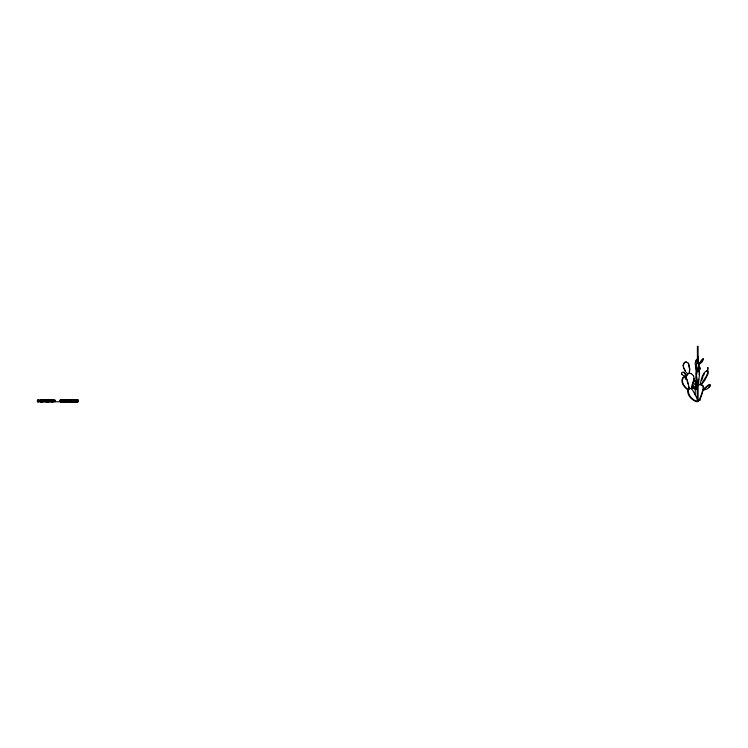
<?xml version="1.0" encoding="UTF-8"?>
<svg xmlns="http://www.w3.org/2000/svg" width="748" height="748" viewBox="0 0 748 748"><rect width="100%" height="100%" fill="white"/><g stroke="black" fill="none" stroke-linecap="round" stroke-linejoin="round"><path stroke-width="1.12" d="M699.043 368.231L699.053 367.633M698.772 370.653L698.782 368.418M685.701 379.255L685.851 376.571L687.73 373.916L689.506 373.177L691.47 373.701M685.869 378.46L685.963 376.674L687.851 374.019M699.137 374.645L699.436 369.269M707.823 367.577L707.477 371.045M689.282 373.299L689.806 369.157L688.581 363.36L686.365 362.06L684.962 362.182L683.84 363.173L683.008 365.641C683.709 368.296 686.281 375.44 689.282 373.299L689.581 369.082L688.366 363.294M698.669 379.161L698.09 381.751M707.945 367.764L707.627 371.017M697.37 363.135L698.454 357.02L697.51 359.479M698.688 368.138L697.959 359.657L696.968 359.199L695.827 360.601L695.088 363.79L696.07 366.866L696.743 366.614M697.697 384.65L698.492 383.584L699.576 373.374L698.623 369.998L697.22 371.868L696.472 375.131L697.697 384.65L697.08 384.528L695.762 377.544L696.603 371.747L697.996 369.867M693.985 378.516L691.433 388.39L688.861 388.623L688.525 386.716M695.257 389.671L695.154 394.72M696.295 367.754L697.295 371.195L696.313 369.531L696.435 367.651L697.295 371.195M698.875 368.437L698.539 370.569M697.398 401.592L697.781 399.703L692.583 390.082L690.937 388.493L689.076 388.605L688.384 389.848C687.842 395.477 692.377 399.946 697.398 401.592L696.762 401.751C691.732 400.115 687.197 395.645 687.749 390.007M700.081 384.519C701.39 379.638 702.063 373.243 706.935 370.569L707.571 371.101L707.524 373.355L706.561 375.767L701.072 384.519L700.081 384.519L700.689 384.874M703.232 390.101L708.281 385.454L709.515 384.837L710.6 385.491C709.702 387.913 704.532 390.97 703.073 389.437M698.763 369.306L698.782 367.072M698.108 358.03C698.978 354.823 696.669 361.209 697.921 358.797M683.233 365.716L684.065 363.248M695.537 362.63L696.743 359.779M701.699 380.498L702.811 377.216M690.526 388.586L691.554 388.502L693.321 383.518L694.097 378.619L693.527 375.889M697.463 386.136L699.324 384.65L701.11 384.36L703.522 386.314L703.644 388.876L699.876 400.217L697.809 401.237L697.267 400.806L699.343 399.797L701.718 393.887L703.111 388.455L702.98 385.893M698.866 369.325L697.987 370.382L697.697 368.231L698.595 366.959M697.145 371.223L696.285 367.679M696.313 388.221L695.892 389.156L691.797 387.782M681.568 373.261L682.513 372.177L683.775 372.28L686.561 376.122L686.019 376.702L684.093 376.085L681.737 374.383M703.185 376.122L704.429 373.71M700.025 369.016L698.922 370.728M698.791 364.575L703.279 358.965L701.596 361.957L698.585 364.837L701.858 362.126L703.503 359.134L703.017 358.788L701.39 360.19L698.585 364.837M701.185 384.874L704.663 380.498L708.132 373.71L708.178 371.457L707.552 370.924L706.43 371.457M698.286 367.09L697.987 370.382M692.545 385.856L696.453 389.315L697.519 389.025L695.5 384.865L692.76 382.649M697.519 389.025L696.453 389.315M697.08 384.528L698.492 383.584M698.828 370.709L700.165 368.465L699.754 367.567M688.375 389.83L689.329 388.623L687.188 379.666L686.056 377.88L684.186 377.235L683.13 377.871C680.699 382.565 684.757 387.202 688.375 389.83L687.908 389.839C684.289 387.212 680.231 382.565 682.662 377.88L683.719 377.244L685.589 377.89L686.711 379.675M696.07 366.866L696.725 366.071M708.524 387.558L710.235 384.678L708.029 385.183L703.429 389.306M699.006 367.913L699.558 367.577M702.97 389.839L705.055 389.306M685.187 362.256L686.589 362.135M699.464 367.109L698.707 362.462L697.417 362.341L697.417 346.249M60.111 400.105L78.185 400.105L78.185 401.751L37.4 401.751L37.4 400.105L55.081 400.105L55.081 401.751M695.584 389.138L692.368 387.922M697.893 362.406L697.276 362.256L696.659 363.593L695.967 367.399L696.089 374.318M684.083 376.02L686.019 376.702M701.072 384.519L701.689 384.874M683.775 372.28L685.72 374.346M699.343 399.797L699.876 400.217M696.659 389.025L692.05 384.865M693.957 378.937L696.388 383.238L697.314 387.417M691.358 373.598L693.648 375.992M695.285 385.164L696.5 387.24M683.644 367.782L685.514 371.036M688.45 386.725L689.375 388.577M695.771 365.66L696.416 367.006M694.49 379.806L696.743 387.277M687.038 380.723L688.02 383.864M699.969 367.81L700.072 368.446M681.559 373.196L681.755 374.449M696.51 378.778L696.79 380.947M698.09 346.249L698.09 362.341M698.099 383.191L698.099 401.47L697.267 401.47L697.267 382.106M78.101 400.105L78.026 401.751M77.876 400.105L77.876 401.751M77.727 400.105L77.727 401.751M77.418 400.105L77.493 401.751M77.268 400.105L77.343 401.751M77.109 400.105L77.109 401.751M77.035 400.105L77.035 401.751M76.81 400.105L76.885 401.751M76.651 400.105L76.735 401.751M76.502 400.105L76.502 401.751M76.352 400.105L76.352 401.751M76.118 400.105L76.118 401.751M75.66 400.105L75.66 401.751M75.511 401.751L75.436 400.105L75.361 401.751M75.211 400.105L75.211 401.751M75.052 400.105L75.052 401.751M74.828 400.105L74.828 401.751M74.37 400.105L74.295 401.751M74.22 401.751L74.136 400.105L73.987 401.751M73.912 400.105L73.828 401.751M73.659 400.105L73.659 401.751M73.528 400.105L73.528 401.751M73.379 400.105L73.379 401.751M73.229 400.105L73.304 401.751M73.07 401.751L73.07 400.105L72.921 401.751M72.771 400.105L72.846 401.751M72.696 400.105L72.696 401.751M72.537 400.105L72.537 401.751M72.388 400.105L72.313 401.751M72.154 400.105L72.154 401.751M72.004 400.105L72.004 401.751M71.93 400.105L71.855 401.751M71.705 400.105L71.705 401.751L71.471 400.105M71.397 400.105L71.397 401.751M71.247 400.105L71.172 401.751M71.088 400.105L71.088 401.751M70.938 400.105L70.938 401.751M70.714 400.105L70.714 401.751M70.406 400.105L70.48 401.751M70.256 400.105L70.256 401.751M70.097 400.105L70.097 401.751M69.947 400.105L69.947 401.751M69.798 400.105L69.798 401.751M69.639 400.105L69.639 401.751M69.414 400.105L69.414 401.751M69.265 400.105L69.265 401.751M69.106 400.105L69.106 401.751M68.881 400.105L68.881 401.751M68.498 400.105L68.423 401.751L68.349 400.105M68.115 400.105L68.115 401.751M67.89 400.105L68.04 401.751M67.816 400.105L67.797 401.751M67.657 400.105L67.657 401.751M67.432 400.105L67.432 401.751M67.357 400.105L67.357 401.751M67.208 400.105L67.208 401.751M66.899 400.105L66.824 401.751M66.516 400.105L66.591 401.751M66.366 400.105L66.366 401.751M66.217 400.105L66.217 401.751M65.759 400.105L65.759 401.751M65.6 400.105L65.684 401.751M65.394 400.105L65.394 401.751M65.338 400.105L65.3 401.751M65.226 400.105L65.141 401.751M65.067 400.105L64.992 401.751M64.842 400.105L64.917 401.751M64.702 400.105L64.767 401.751M64.459 400.105L64.608 401.751M64.384 400.105L64.309 401.751L64.235 400.105M64.076 400.105L64.001 401.751M63.617 400.105L63.543 401.751M63.468 400.105L63.468 401.751M63.346 400.105L63.281 401.751M62.935 400.105L62.935 401.751M62.477 400.105L62.477 401.751M62.336 400.105L62.402 401.751M62.14 400.105L62.14 401.751M62.075 400.105L62.093 401.751M61.962 400.105L61.944 401.751M61.747 400.105L61.794 401.751M61.56 400.105L61.635 401.751M61.186 400.105L61.186 401.751M60.878 400.105L60.953 401.751M60.803 400.105L60.803 401.751M60.569 401.751L60.569 400.105L60.42 401.751M60.27 400.105L60.27 401.751M60.195 400.105L60.195 401.751M54.782 400.105L54.782 401.751M53.865 400.105L53.865 401.751M53.407 400.105L53.482 401.751M53.258 400.105L53.258 401.751M52.799 400.105L52.799 401.751M52.641 400.105L52.641 401.751M52.257 400.105L52.267 401.751M52.108 400.105L52.108 401.751M51.734 400.105L51.734 401.751M51.612 400.105L51.612 401.751M51.5 400.105L51.5 401.751M51.042 400.105L51.004 401.751M50.584 400.105L50.584 401.751M49.976 400.105L49.976 401.751M49.751 400.105L49.751 401.751M49.059 400.105L49.059 401.751M48.91 400.105L48.91 401.751M47.956 400.105L48.031 401.751M47.601 400.105L47.601 401.751M47.461 401.751L47.386 400.105L47.311 401.751M47.002 400.105L47.002 401.751M46.32 400.105L46.32 401.751M46.208 400.105L46.208 401.751M46.011 400.105L46.011 401.751M45.787 400.105L45.787 401.751M45.329 400.105L45.329 401.751M44.637 400.105L44.637 401.751M44.188 400.105L44.188 401.751M43.636 400.105L43.636 401.751M43.038 400.105L42.963 401.751M42.58 400.105L42.58 401.751M42.206 400.105L42.206 401.751M42.122 400.105L42.122 401.751M40.944 400.105L40.944 401.751M40.794 400.105L40.794 401.751M40.682 400.105L40.682 401.751M40.224 400.105L40.224 401.751M40.14 400.105L40.14 401.751M38.774 400.105L38.774 401.751M38.466 400.105L38.466 401.751M38.008 400.105L38.008 401.751M37.858 400.105L37.858 401.751M75.894 401.751L75.894 400.105L75.819 401.751M74.594 401.751L74.594 400.105L74.52 401.751M66.058 401.751L66.058 400.105L65.983 401.751M63.851 401.751L63.851 400.105L63.776 401.751M61.411 401.751L61.411 400.105L61.336 401.751M48.76 401.751L48.76 400.105L48.685 401.751M48.302 401.751L48.302 400.105L48.227 401.751M47.807 401.751L47.807 400.105L47.769 401.751M46.544 401.751L46.544 400.105L46.47 401.751M42.814 401.751L42.814 400.105L42.739 401.751M41.748 401.751L41.748 400.105L41.673 401.751M41.252 401.751L41.252 400.105L41.215 401.751"/></g></svg>
